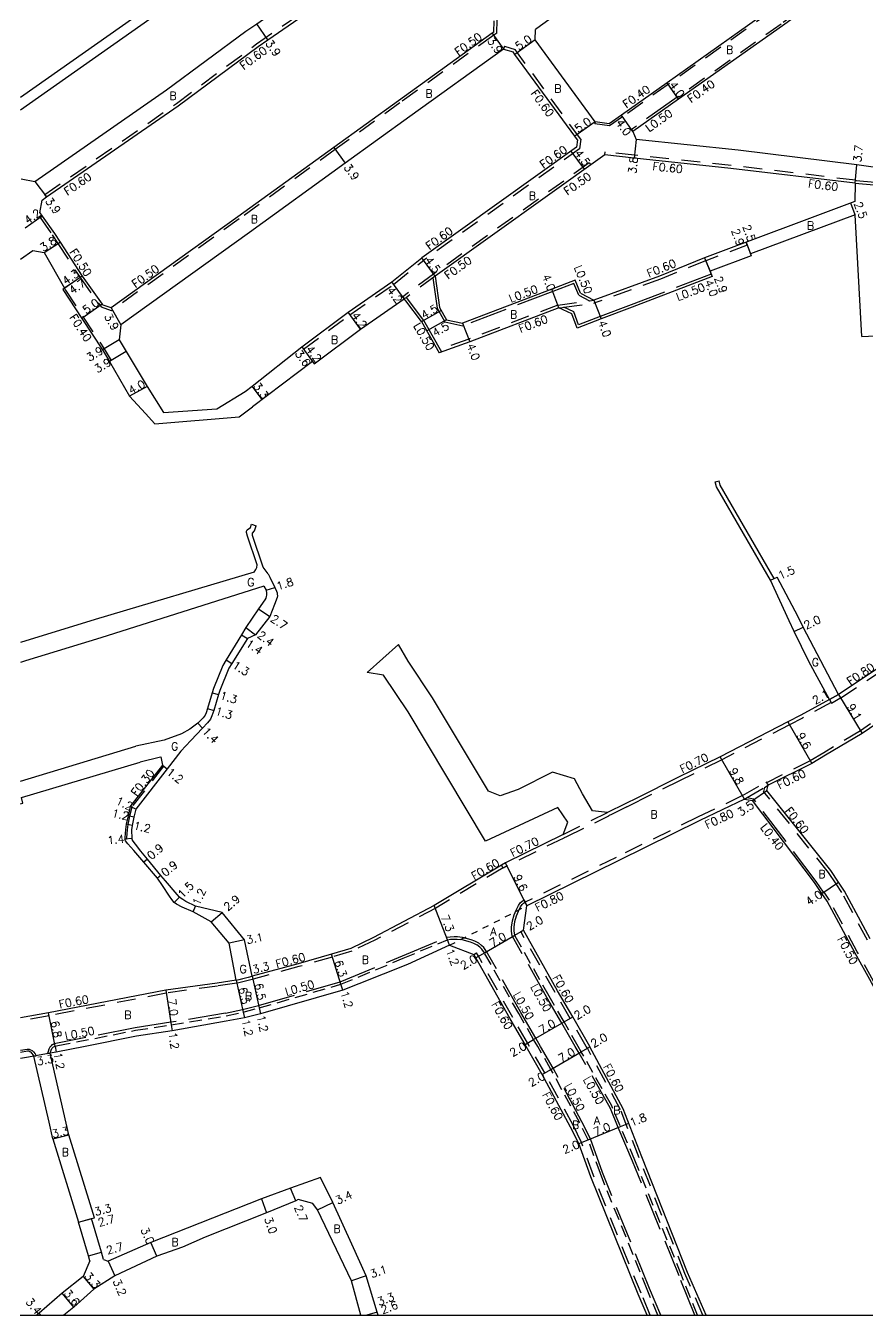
# Model space of a CAD drawing. Header units: metres. Extents: x -4002 to -3200, y -109800 to -109200.
# Drawn here: x -3481.7 to -3313.6, y -109800 to -109542.3 of the extents above; entities that cross this region are included whole.
import ezdxf

# ---------------------------------------------------------------- set-up
doc = ezdxf.new("R2010")
doc.units = ezdxf.units.M
doc.header["$LTSCALE"] = 2.5
for name, pattern in [('2213000', [1.5, 1, -0.5]), ('2232000', [2.5, 1.5, -1]), ('2233000', [4, 3, -1]), ('6301000', [1, 0.5, -0.5])]:
    doc.linetypes.add(name, pattern=pattern)
for name, color, linetype in [('2101000', 177, 'Continuous'), ('2101001', 1, 'Continuous'), ('2102000', 191, 'Continuous'), ('2102001', 191, 'Continuous'), ('2213000', 6, '2213000'), ('2232000', 4, '2232000'), ('2233000', 62, '2233000'), ('9201100', 215, 'Continuous'), ('9201500', 222, 'Continuous'), ('9202100', 82, 'Continuous'), ('9202200', 155, '6301000'), ('9203500', 155, 'Continuous'), ('999', 7, 'Continuous')]:
    doc.layers.add(name, color=color, linetype=linetype)
doc.styles.add('Dm_Anotation', font='txt.shx', dxfattribs={"bigfont": 'pscdm.shx'})

msp = doc.modelspace()

# ---------------------------------------------------------------- linework, layer by layer
at = {"layer": '2101000'}
for points in [[(-3339.73, -109513.47), (-3360.11, -109528.68), (-3378.86, -109542.28), (-3379.89, -109543.01)], [(-3479.86, -109573.38), (-3453.62, -109555.08), (-3437.72, -109543.37), (-3435.55, -109541.88), (-3418.36, -109529.82)], [(-3478.41, -109577.12), (-3477.53, -109576.51), (-3451.26, -109558.31), (-3435.25, -109546.41), (-3433.33, -109545.08), (-3416.07, -109533.1)], [(-3324.37, -109532.88), (-3332.92, -109539.03), (-3353.6, -109553.68), (-3362.73, -109560.15), (-3365.18, -109561.89)], [(-3317.17, -109532.62), (-3322.04, -109536.12), (-3330.58, -109542.27), (-3351.29, -109556.95), (-3360.42, -109563.42)], [(-3388.21, -109543.58), (-3388.16, -109541.28)], [(-3388.21, -109543.58), (-3388.51, -109543.76), (-3407.25, -109557.27), (-3420.16, -109566.6), (-3439.36, -109580.48), (-3464.65, -109598.69)], [(-3379.92, -109545.11), (-3379.89, -109543.01)], [(-3367.95, -109561.46), (-3379.92, -109545.11)], [(-3386.25, -109546.94), (-3404.98, -109560.44), (-3417.88, -109569.76), (-3437.01, -109583.59), (-3462.68, -109602.06)], [(-3386.25, -109546.94), (-3384.34, -109547.52)], [(-3371.47, -109565.11), (-3372.03, -109564.35), (-3383.98, -109548.02), (-3384.34, -109547.52)], [(-3365.18, -109561.89), (-3367.95, -109561.46)], [(-3360.42, -109563.42), (-3359.78, -109564.99)], [(-3371.67, -109566.56), (-3402.56, -109588.66)], [(-3371.47, -109565.11), (-3371.67, -109566.56)], [(-3305.2, -109571.34), (-3309.55, -109570.94), (-3315.68, -109570.08), (-3339.37, -109567.14), (-3359.78, -109564.99)], [(-3366.06, -109568.08), (-3399.94, -109592.32)], [(-3316.06, -109573.77), (-3340.86, -109570.79), (-3360.18, -109568.77), (-3366.06, -109568.08)], [(-3482.61, -109572.89), (-3479.86, -109573.38)], [(-3478.86, -109579.68), (-3478.41, -109577.12)], [(-3316.09, -109577.4), (-3346.11, -109588.68)], [(-3478.86, -109579.68), (-3478.41, -109580.33), (-3475.98, -109583.8), (-3474.86, -109585.53), (-3470.44, -109592.32), (-3466.43, -109597.9), (-3466.25, -109598.14)], [(-3316.03, -109580.05), (-3336.93, -109587.9), (-3336.79, -109588.28), (-3345.01, -109591.36)], [(-3478.04, -109587.6), (-3473.98, -109594.76), (-3474.31, -109594.99), (-3470.49, -109600.82), (-3466.39, -109607.07), (-3464.99, -109609.39), (-3460.95, -109616.3), (-3457.78, -109619.78)], [(-3443.53, -109618.88), (-3437.85, -109615.38), (-3436.48, -109614.35), (-3426.58, -109606.47), (-3417.31, -109599.55), (-3408.59, -109593.48), (-3402.56, -109588.66)], [(-3346.11, -109588.68), (-3355.13, -109592.34), (-3368.2, -109597.11)], [(-3399.94, -109592.32), (-3399.04, -109598.6)], [(-3370.87, -109595.74), (-3371.95, -109593.15), (-3376.62, -109594.93), (-3394.44, -109601.73)], [(-3345.01, -109591.36), (-3344.78, -109591.92), (-3344.59, -109592.38), (-3360.59, -109598.56), (-3366.8, -109600.86), (-3371.58, -109602.71), (-3372.65, -109599.85)], [(-3370.87, -109595.74), (-3368.2, -109597.11)], [(-3200, -109593.71), (-3203.24, -109594.62), (-3207.29, -109597.1), (-3213.87, -109601.18), (-3217.15, -109604.38), (-3217.62, -109604.85), (-3226.14, -109613.59), (-3229.24, -109616.77), (-3233.96, -109621.4), (-3236.05, -109622.59), (-3242.83, -109625.78), (-3271.86, -109645.13), (-3307.26, -109668.05), (-3311.63, -109670.84), (-3319.36, -109675.91), (-3326.4, -109662.5), (-3327.42, -109660.42), (-3331.58, -109652.47)], [(-3464.65, -109598.69), (-3466.25, -109598.14)], [(-3424.45, -109609.37), (-3424.09, -109609.85), (-3414.84, -109602.95), (-3406.09, -109596.86)], [(-3402.65, -109601.38), (-3405.8, -109597.25), (-3406.09, -109596.86)], [(-3375.19, -109598.67), (-3393.03, -109605.47), (-3399.14, -109607.65)], [(-3399.04, -109598.6), (-3397.68, -109601.05)], [(-3372.65, -109599.85), (-3375.19, -109598.67)], [(-3462.68, -109602.06), (-3463.06, -109605.04)], [(-3402.65, -109601.38), (-3399.14, -109607.65)], [(-3397.68, -109601.05), (-3394.44, -109601.73)], [(-3463.06, -109605.04), (-3461.64, -109607.4), (-3457.44, -109614.39), (-3454.2, -109619.55)], [(-3424.45, -109609.37), (-3436.39, -109618.43)], [(-3233.29, -109630.12), (-3237.84, -109633.15), (-3267.09, -109652.64), (-3288.19, -109666.28), (-3302.29, -109675.31), (-3314.66, -109683.71), (-3321.96, -109688.1), (-3324.71, -109689.71), (-3333.44, -109694.09)], [(-3436.09, -109651.47), (-3435.73, -109650.99), (-3435.56, -109650.57), (-3435.5, -109650.04), (-3437.39, -109644.33), (-3437.6, -109643.59), (-3437.64, -109643.27), (-3437.48, -109643.02), (-3436.84, -109642.55), (-3436.59, -109641.89)], [(-3433.27, -109651.81), (-3432.98, -109652.51)], [(-3332.21, -109652.76), (-3331.58, -109652.47)], [(-3434.14, -109654.3), (-3433.7, -109655.09), (-3433.61, -109655.66), (-3433.63, -109656.09), (-3433.69, -109656.38), (-3433.78, -109656.72), (-3433.96, -109656.99), (-3435.18, -109658.82), (-3437.73, -109662.55), (-3438.58, -109663.99), (-3441.65, -109669.04), (-3442.31, -109670.12), (-3444.19, -109674.71), (-3444.46, -109675.59), (-3445.41, -109678.75), (-3445.67, -109679.62), (-3445.89, -109680.1), (-3446.29, -109680.63), (-3447.34, -109681.66), (-3448.95, -109682.88), (-3450.57, -109683.83), (-3454.05, -109685.09)], [(-3432.98, -109652.51), (-3431.98, -109654.56), (-3431.64, -109655.29), (-3431.51, -109655.61), (-3431.47, -109655.88), (-3431.45, -109656.2), (-3431.51, -109656.56), (-3432.02, -109657.95), (-3432.96, -109660.35), (-3435.82, -109664), (-3437.42, -109664.77), (-3440.55, -109669.73), (-3441.14, -109670.7), (-3442.96, -109675.15), (-3443.21, -109675.97), (-3444.16, -109679.13), (-3444.5, -109680.23), (-3444.78, -109680.88), (-3445.37, -109681.6), (-3446.37, -109682.66), (-3448.74, -109685.16), (-3450.71, -109687.28)], [(-3321.18, -109676.95), (-3325.29, -109669.36), (-3328.21, -109663.35), (-3329.24, -109661.25), (-3332.94, -109653.09)], [(-3321.18, -109676.95), (-3326.88, -109680.04), (-3329.49, -109681.38), (-3343.01, -109688.37), (-3351.44, -109692.56), (-3359.54, -109696.58), (-3361.95, -109697.77), (-3365.52, -109699.55)], [(-3454.71, -109688.43), (-3454.4, -109690.08), (-3460.68, -109698.14), (-3460.82, -109698.36), (-3461.25, -109700.17), (-3461.63, -109701.87), (-3461.77, -109702.94), (-3461.91, -109704.49), (-3461.91, -109704.66), (-3461.89, -109704.85)], [(-3450.71, -109687.28), (-3453.45, -109690.82), (-3459.74, -109698.87), (-3460.08, -109700.43), (-3460.46, -109702.13), (-3460.56, -109702.97), (-3460.5, -109704.71)], [(-3333.67, -109695.16), (-3333.44, -109694.09)], [(-3313.04, -109724.77), (-3318.18, -109715.22), (-3319.34, -109713.48), (-3320.9, -109711.15), (-3333.67, -109695.16)], [(-3338.14, -109696.87), (-3347.07, -109701.1), (-3363.39, -109709.21), (-3381.59, -109718.17)], [(-3338.14, -109696.87), (-3336.56, -109697.14)], [(-3303.77, -109746.28), (-3306.7, -109743.16), (-3307.94, -109741.32), (-3310.29, -109737.65), (-3311.25, -109736.07), (-3312.8, -109733.51), (-3316.05, -109727.62), (-3321.61, -109717.28), (-3322.67, -109715.7), (-3324.13, -109713.52), (-3336.56, -109697.14)], [(-3374.38, -109703.92), (-3385.88, -109709.58), (-3386.65, -109710.05), (-3400.11, -109718.13), (-3412.24, -109724.51), (-3416.76, -109726.68), (-3420.64, -109727.86), (-3427.3, -109729.76), (-3436.46, -109732.23)], [(-3439.66, -109733.05), (-3441.05, -109725.64), (-3444.66, -109721.38), (-3448.28, -109719.37), (-3450.45, -109718.46), (-3451.6, -109717.83), (-3452.04, -109717.49), (-3452.5, -109716.89), (-3453.02, -109716.24), (-3454.39, -109714.13), (-3455.38, -109712.67), (-3458.09, -109709.42), (-3460.13, -109707.15), (-3461.3, -109705.82), (-3461.75, -109705.16), (-3461.84, -109704.99), (-3461.89, -109704.85)], [(-3436.46, -109732.23), (-3438.02, -109724.99), (-3442.44, -109719.52), (-3447.78, -109718.28), (-3449.75, -109717.3), (-3450.35, -109716.92), (-3450.65, -109716.71), (-3450.98, -109716.42), (-3451.44, -109715.89), (-3453.78, -109713.19), (-3454.69, -109712.1), (-3457.41, -109708.83), (-3458.73, -109707.24), (-3459.77, -109705.85), (-3460.23, -109705.23), (-3460.42, -109704.91), (-3460.5, -109704.71)], [(-3382.31, -109723.02), (-3381.59, -109718.17)], [(-3369.05, -109746.27), (-3372.46, -109740.38), (-3375.46, -109735.19), (-3382.31, -109723.02)], [(-3397.06, -109726.07), (-3405.48, -109729.9), (-3415.14, -109733.74), (-3418.38, -109735.01), (-3434.82, -109739.75), (-3438.01, -109740.57), (-3441.7, -109741.26)], [(-3397.06, -109726.07), (-3392.19, -109727.89)], [(-3381.76, -109746.27), (-3381.98, -109745.88), (-3384.94, -109740.77), (-3391.81, -109728.57), (-3392.19, -109727.89)], [(-3439.66, -109733.05), (-3443.45, -109733.62), (-3453.74, -109735.04), (-3477.17, -109739.56), (-3482.74, -109740.59)], [(-3441.7, -109741.26), (-3452.48, -109743.14), (-3459.59, -109744.25), (-3469.86, -109746.27)], [(-3469.86, -109746.27), (-3475.62, -109747.41), (-3476.81, -109747.62)], [(-3473.08, -109763.98), (-3476.81, -109747.62)], [(-3357.61, -109800), (-3359.37, -109795.81), (-3368.83, -109772.34), (-3371.23, -109765.69), (-3372.87, -109762.39), (-3378.52, -109751.87), (-3381.76, -109746.27)], [(-3362.35, -109758.72), (-3369, -109746.37), (-3369.05, -109746.27)], [(-3480.06, -109748.21), (-3481.15, -109748.41), (-3482.74, -109748.68)], [(-3476.3, -109764.72), (-3477.04, -109761.44), (-3480.06, -109748.21)], [(-3345.82, -109800), (-3349.49, -109791.44), (-3358.63, -109768.34), (-3362.35, -109758.72)], [(-3476.3, -109764.72), (-3471.18, -109781.38)], [(-3467.99, -109780.53), (-3473.08, -109763.98)], [(-3411.34, -109800), (-3411.5, -109799.41), (-3413.68, -109792.11), (-3416.58, -109785.81), (-3420.35, -109777.48), (-3422.86, -109772.46), (-3428.81, -109774.63), (-3434.64, -109776.74), (-3456.71, -109785.48), (-3465.22, -109789.21)], [(-3427.26, -109776.9), (-3427.78, -109777.12), (-3433.64, -109779.57), (-3445.84, -109784.43), (-3450.4, -109786.38), (-3455.5, -109788.23), (-3463.94, -109792.14), (-3468.11, -109794.78), (-3472.11, -109798.36), (-3474.12, -109800)], [(-3424.36, -109777.65), (-3427.26, -109776.9)], [(-3414.76, -109800), (-3416.61, -109793.12), (-3423.43, -109778.93), (-3424.36, -109777.65)], [(-3466.16, -109788.86), (-3466.59, -109787.4), (-3468.57, -109780.68), (-3467.99, -109780.53)], [(-3468.9, -109789.12), (-3469.18, -109788.15), (-3471.18, -109781.38)], [(-3466.16, -109788.86), (-3465.22, -109789.21)], [(-3468.9, -109789.12), (-3470.23, -109792.25)], [(-3470.23, -109792.25), (-3474.42, -109795.6), (-3479.03, -109799.61), (-3479.51, -109800)]]:
    msp.add_lwpolyline(points, dxfattribs=at)
at = {"layer": '2101000', "flags": 128}
for points in [[(-3332.94, -109653.09), (-3343.74, -109634.41), (-3344, -109633.44)], [(-3332.21, -109652.76), (-3343, -109634.11), (-3343.23, -109633.23)], [(-3433.27, -109651.81), (-3434.3, -109650.51), (-3436.39, -109644.17), (-3436.39, -109643.71), (-3436.02, -109643.23), (-3435.65, -109642.24)]]:
    msp.add_lwpolyline(points, dxfattribs=at)
at = {"layer": '2101001', "flags": 128}
for points in [[(-3344, -109633.44), (-3343.23, -109633.23)], [(-3436.59, -109641.89), (-3435.65, -109642.24)]]:
    msp.add_lwpolyline(points, dxfattribs=at)
at = {"layer": '2102000'}
for points in [[(-3412.47, -109507.1), (-3482.74, -109556.63)], [(-3411.28, -109508.79), (-3482.74, -109559.16)], [(-3316.06, -109573.77), (-3316.09, -109577.4)], [(-3314.73, -109604.42), (-3316.03, -109580.05)], [(-3482.74, -109588.91), (-3480.26, -109587.2), (-3478.04, -109587.6)], [(-3457.78, -109619.78), (-3455.91, -109621.82), (-3439.09, -109620.47), (-3436.39, -109618.43)], [(-3454.2, -109619.55), (-3443.53, -109618.88)], [(-3436.09, -109651.47), (-3467.84, -109660.98)], [(-3434.14, -109654.3), (-3466.73, -109664.61)], [(-3467.84, -109660.98), (-3482.74, -109665.57)], [(-3466.73, -109664.61), (-3481.75, -109669.24), (-3482.74, -109669.56)], [(-3365.52, -109699.55), (-3368.53, -109699.16), (-3370.5, -109695.79), (-3372.11, -109692.82), (-3376.46, -109691.46), (-3383.34, -109694.92), (-3386.95, -109696.22), (-3389.27, -109695.26), (-3400.43, -109676.62), (-3405.32, -109669.29), (-3407.28, -109665.98)], [(-3374.38, -109703.92), (-3373.41, -109701.43), (-3375.41, -109698.56), (-3389.89, -109705.28), (-3405.34, -109679.39), (-3410.22, -109672.06), (-3413.49, -109671.52)], [(-3454.05, -109685.09), (-3459.72, -109686.24)], [(-3482.74, -109693.29), (-3459.72, -109686.24)], [(-3454.71, -109688.43), (-3454.8, -109688.46), (-3458.85, -109689.49)], [(-3482.74, -109697.81), (-3482.28, -109697.66), (-3482.56, -109696.54), (-3458.85, -109689.49)]]:
    msp.add_lwpolyline(points, dxfattribs=at)
at = {"layer": '2102001'}
for points in [[(-3314.73, -109604.42), (-3310.77, -109604.16)], [(-3413.49, -109671.52), (-3407.28, -109665.98)]]:
    msp.add_lwpolyline(points, dxfattribs=at)
at = {"layer": '2213000'}
for points in [[(-3384.04, -109724.03), (-3384.16, -109723.2), (-3384.16, -109722.47), (-3383.99, -109721.29), (-3383.66, -109720.15), (-3383.28, -109719.23), (-3382.86, -109718.37), (-3382.54, -109717.89), (-3382.28, -109717.66), (-3381.95, -109717.46), (-3381.59, -109718.17)], [(-3371.36, -109746.27), (-3374.19, -109741.38), (-3377.17, -109736.22), (-3384.04, -109724.03)], [(-3441.67, -109740.15), (-3438.27, -109739.4), (-3435.08, -109738.58), (-3418.74, -109733.86), (-3406.29, -109728.66), (-3397.49, -109724.95), (-3396.86, -109724.86), (-3396.14, -109724.83), (-3395.51, -109724.84), (-3394.6, -109724.93), (-3392.94, -109725.37), (-3392.28, -109725.62), (-3391.57, -109725.95)], [(-3390.08, -109727.56), (-3390.58, -109726.86), (-3390.98, -109726.44), (-3391.57, -109725.95)], [(-3379.45, -109746.27), (-3380.25, -109744.88), (-3383.23, -109739.73), (-3390.08, -109727.56)], [(-3476.81, -109747.62), (-3476.76, -109747.4), (-3476.65, -109747.04), (-3476.49, -109746.72), (-3476.29, -109746.51), (-3476.15, -109746.39), (-3475.99, -109746.29), (-3475.85, -109746.23), (-3475.27, -109746.12), (-3459.79, -109743.06), (-3452.67, -109741.95), (-3441.67, -109740.15)], [(-3481.36, -109747.23), (-3482.74, -109747.47)], [(-3480.06, -109748.21), (-3480.18, -109748.01), (-3480.47, -109747.6), (-3480.63, -109747.44), (-3480.91, -109747.33), (-3481.11, -109747.25), (-3481.36, -109747.23)], [(-3355.42, -109800), (-3357.6, -109794.86), (-3366.93, -109771.7), (-3369.38, -109764.94), (-3371.05, -109761.54), (-3376.79, -109750.87), (-3379.45, -109746.27)], [(-3364.73, -109758.01), (-3370.73, -109747.37), (-3371.36, -109746.27)], [(-3347.52, -109800), (-3350.74, -109791.97), (-3360.02, -109769.03), (-3364.73, -109758.01)]]:
    msp.add_lwpolyline(points, dxfattribs=at)
at = {"layer": '2232000'}
for points in [[(-3477.53, -109576.51), (-3477.88, -109576.03), (-3451.61, -109557.82), (-3435.6, -109545.93), (-3416.42, -109532.61)], [(-3323.97, -109533.08), (-3332.69, -109539.35), (-3353.37, -109554.01), (-3362.5, -109560.48), (-3365.08, -109562.31)], [(-3317.4, -109532.29), (-3322.27, -109535.8), (-3330.81, -109541.94), (-3351.52, -109556.62)], [(-3387.62, -109543.77), (-3387.56, -109541.09)], [(-3387.62, -109543.77), (-3388.23, -109544.18), (-3406.96, -109557.67), (-3419.87, -109567), (-3439.07, -109580.88), (-3464.56, -109599.25)], [(-3386.07, -109546.36), (-3386.25, -109546.94)], [(-3386.07, -109546.36), (-3383.97, -109547.01)], [(-3370.85, -109564.95), (-3383.5, -109547.67), (-3383.97, -109547.01)], [(-3367.95, -109561.46), (-3368.01, -109561.86)], [(-3365.08, -109562.31), (-3368.01, -109561.86)], [(-3371.11, -109566.89), (-3402.21, -109589.15)], [(-3370.85, -109564.95), (-3371.11, -109566.89)], [(-3369.15, -109569.68), (-3400.23, -109591.91)], [(-3369.15, -109569.68), (-3368.86, -109570.08)], [(-3366.06, -109568.08), (-3365.99, -109567.49)], [(-3315.99, -109573.17), (-3340.8, -109570.19), (-3360.12, -109568.17), (-3365.99, -109567.49)], [(-3316.06, -109573.77), (-3309.92, -109574.31)], [(-3315.99, -109573.17), (-3315.85, -109573.18), (-3310.02, -109573.7), (-3309.86, -109573.72)], [(-3478.82, -109580.61), (-3478.41, -109580.33)], [(-3478.82, -109580.61), (-3476.4, -109584.08), (-3475.28, -109585.8), (-3470.86, -109592.6), (-3466.57, -109598.56)], [(-3337.59, -109586.12), (-3345.88, -109589.24)], [(-3337.59, -109586.12), (-3337.8, -109585.56)], [(-3426.58, -109606.47), (-3426.22, -109606.95), (-3416.95, -109600.04), (-3408.24, -109593.97), (-3402.21, -109589.15)], [(-3345.88, -109589.24), (-3345.9, -109589.24), (-3354.92, -109592.9), (-3368, -109597.67)], [(-3400.23, -109591.91), (-3406.37, -109596.44)], [(-3399.94, -109592.32), (-3405.67, -109596.58), (-3406.09, -109596.86)], [(-3473.98, -109594.76), (-3473.76, -109595.1), (-3466.05, -109606.86), (-3464.65, -109609.19), (-3464.99, -109609.39)], [(-3406.37, -109596.44), (-3406.09, -109596.86)], [(-3375.41, -109598.11), (-3393.23, -109604.91), (-3398.96, -109606.95)], [(-3375.41, -109598.11), (-3369.07, -109597.23), (-3368.2, -109597.11)], [(-3375.19, -109598.67), (-3374.85, -109598.64), (-3374.25, -109598.55), (-3368.25, -109597.72), (-3368, -109597.67)], [(-3464.56, -109599.25), (-3466.57, -109598.56)], [(-3318.92, -109676.58), (-3311.19, -109671.51), (-3306.83, -109668.72), (-3271.42, -109645.8), (-3242.44, -109626.48), (-3242.83, -109625.78)], [(-3233.63, -109629.62), (-3238.17, -109632.65), (-3244.36, -109636.77), (-3245.29, -109637.39), (-3267.42, -109652.14), (-3288.52, -109665.78), (-3302.62, -109674.81), (-3314.99, -109683.2), (-3322.27, -109687.59), (-3325, -109689.18), (-3333.75, -109693.57)], [(-3320.84, -109677.56), (-3326.55, -109680.66), (-3329.17, -109682.01), (-3342.69, -109688.99), (-3351.13, -109693.18), (-3359.23, -109697.2)], [(-3321.18, -109676.95), (-3319.36, -109675.91)], [(-3321.18, -109676.95), (-3320.84, -109677.56), (-3320.79, -109677.65)], [(-3320.79, -109677.65), (-3319.08, -109676.68), (-3318.92, -109676.58)], [(-3454.4, -109690.08), (-3454.16, -109690.27), (-3460.44, -109698.31), (-3460.54, -109698.48), (-3460.96, -109700.24), (-3461.33, -109701.92), (-3461.47, -109702.98), (-3461.61, -109704.5), (-3461.61, -109704.65), (-3461.59, -109704.81)], [(-3338.51, -109696.16), (-3333.85, -109693.4)], [(-3333.85, -109693.4), (-3333.44, -109694.09)], [(-3338.51, -109696.16), (-3347.42, -109700.38), (-3363.74, -109708.49), (-3381.95, -109717.46)], [(-3338.14, -109696.87), (-3337.61, -109696.56), (-3334.15, -109694.5), (-3333.44, -109694.09)], [(-3334.15, -109694.5), (-3334.32, -109695.31)], [(-3313.57, -109725.06), (-3318.69, -109715.53), (-3319.84, -109713.81), (-3321.38, -109711.51), (-3334.32, -109695.31)], [(-3361.63, -109698.4), (-3365.01, -109700.08), (-3365.21, -109700.18)], [(-3361.63, -109698.4), (-3359.23, -109697.2)], [(-3374.38, -109703.92), (-3365.52, -109699.55)], [(-3374.07, -109704.55), (-3373.62, -109704.32), (-3365.21, -109700.18)], [(-3461.89, -109704.85), (-3461.59, -109704.81)], [(-3374.07, -109704.55), (-3374.23, -109704.63), (-3385.54, -109710.2), (-3386.31, -109710.66), (-3386.65, -109710.05)], [(-3386.36, -109710.57), (-3399.81, -109718.65), (-3411.97, -109725.04), (-3416.55, -109727.24), (-3420.48, -109728.44), (-3427.14, -109730.33), (-3436.31, -109732.81)], [(-3310.82, -109735.81), (-3312.37, -109733.25), (-3315.61, -109727.38), (-3321.18, -109717.02), (-3322.25, -109715.42), (-3322.33, -109715.48), (-3322.67, -109715.7)], [(-3382.83, -109723.32), (-3382.31, -109723.02)], [(-3369.74, -109746.27), (-3372.98, -109740.68), (-3375.98, -109735.48), (-3382.83, -109723.32)], [(-3392.19, -109727.89), (-3391.67, -109727.59)], [(-3381.06, -109746.27), (-3381.46, -109745.58), (-3384.42, -109740.47), (-3391.29, -109728.27), (-3391.67, -109727.59)], [(-3439.66, -109733.05), (-3436.46, -109732.23)], [(-3439.57, -109733.65), (-3443.37, -109734.21), (-3453.65, -109735.63), (-3477.05, -109740.15), (-3482.74, -109741.2)], [(-3439.57, -109733.65), (-3439.4, -109733.6), (-3436.48, -109732.85), (-3436.31, -109732.81)], [(-3356.96, -109800), (-3358.81, -109795.59), (-3368.28, -109772.11), (-3370.67, -109765.47), (-3372.32, -109762.13), (-3378, -109751.58), (-3381.06, -109746.27)], [(-3362.89, -109758.97), (-3369.52, -109746.66), (-3369.74, -109746.27)], [(-3346.48, -109800), (-3350.04, -109791.67), (-3359.19, -109768.56), (-3362.89, -109758.97)]]:
    msp.add_lwpolyline(points, dxfattribs=at)
at = {"layer": '2233000'}
for points in [[(-3351.29, -109556.95), (-3351.58, -109556.54), (-3360.71, -109563.01)], [(-3360.71, -109563.01), (-3360.42, -109563.42)], [(-3400.4, -109592.66), (-3399.53, -109598.76)], [(-3344.78, -109591.92), (-3360.76, -109598.09), (-3366.98, -109600.39), (-3371.29, -109602.06), (-3372.26, -109599.48)], [(-3372.23, -109593.79), (-3376.44, -109595.4), (-3394.4, -109602.25)], [(-3371.26, -109596.1), (-3372.23, -109593.79)], [(-3402.23, -109601.1), (-3405.4, -109596.94), (-3405.67, -109596.58)], [(-3371.26, -109596.1), (-3369.07, -109597.23)], [(-3399.53, -109598.76), (-3398, -109601.49)], [(-3372.26, -109599.48), (-3374.25, -109598.55)], [(-3402.23, -109601.1), (-3398.66, -109607.48)], [(-3398, -109601.49), (-3394.4, -109602.25)], [(-3337.61, -109696.56), (-3336.34, -109696.78)], [(-3322.33, -109715.48), (-3323.8, -109713.29), (-3336.34, -109696.78)], [(-3371.94, -109746.27), (-3374.62, -109741.63), (-3377.61, -109736.47), (-3384.52, -109724.19), (-3384.66, -109723.23), (-3384.66, -109722.43), (-3384.48, -109721.19), (-3384.13, -109719.99), (-3383.74, -109719.02), (-3383.3, -109718.12), (-3382.92, -109717.56), (-3382.58, -109717.25), (-3382.17, -109717.01), (-3381.95, -109717.46)], [(-3441.78, -109739.66), (-3438.39, -109738.92), (-3435.21, -109738.09), (-3418.9, -109733.39), (-3406.48, -109728.2), (-3397.63, -109724.46), (-3396.9, -109724.36), (-3396.15, -109724.33), (-3395.48, -109724.34), (-3394.51, -109724.44), (-3392.79, -109724.89), (-3392.09, -109725.16), (-3391.25, -109725.57)], [(-3378.87, -109746.27), (-3379.82, -109744.63), (-3382.79, -109739.48), (-3389.66, -109727.29), (-3390.19, -109726.53), (-3390.64, -109726.08), (-3391.25, -109725.57)], [(-3441.78, -109739.66), (-3452.75, -109741.46), (-3459.87, -109742.57), (-3475.37, -109745.63), (-3476, -109745.75), (-3476.25, -109745.87), (-3476.46, -109745.99), (-3476.63, -109746.15), (-3476.75, -109746.27), (-3476.89, -109746.43), (-3477.12, -109746.85), (-3477.25, -109747.27), (-3477.34, -109747.72)], [(-3482.74, -109747.06), (-3481.43, -109746.83), (-3481.02, -109746.86), (-3480.76, -109746.95), (-3480.41, -109747.1), (-3480.16, -109747.33), (-3479.85, -109747.79), (-3479.63, -109748.13)], [(-3477.34, -109747.72), (-3476.81, -109747.62)], [(-3354.88, -109800), (-3357.13, -109794.67), (-3366.47, -109771.51), (-3368.91, -109764.76), (-3370.6, -109761.32), (-3376.35, -109750.63), (-3378.87, -109746.27)], [(-3364.91, -109758.7), (-3371.17, -109747.61), (-3371.94, -109746.27)], [(-3480.06, -109748.21), (-3479.63, -109748.13)], [(-3348.06, -109800), (-3351.2, -109792.16), (-3360.48, -109769.22), (-3363.35, -109762.51), (-3364.91, -109758.7)]]:
    msp.add_lwpolyline(points, dxfattribs=at)
at = {"layer": '9201100'}
for points in [[(-3433.33, -109545.08), (-3435.55, -109541.88)], [(-3388.51, -109543.76), (-3386.25, -109546.94)], [(-3379.92, -109545.11), (-3383.98, -109548.02)], [(-3351.29, -109556.95), (-3353.6, -109553.68)], [(-3367.95, -109561.46), (-3372.03, -109564.35)], [(-3360.42, -109563.42), (-3362.73, -109560.15)], [(-3420.16, -109566.6), (-3417.88, -109569.76)], [(-3370.12, -109570.98), (-3372.75, -109567.33)], [(-3359.78, -109564.99), (-3360.18, -109568.77)], [(-3316.06, -109573.77), (-3315.68, -109570.08)], [(-3479.86, -109573.38), (-3477.53, -109576.51)], [(-3316.03, -109580.05), (-3316.91, -109577.71)], [(-3478.41, -109580.33), (-3481.85, -109582.73)], [(-3478.04, -109587.6), (-3474.86, -109585.53)], [(-3337.8, -109585.56), (-3336.93, -109587.9)], [(-3337.8, -109585.56), (-3336.79, -109588.28)], [(-3399.94, -109592.32), (-3402.56, -109588.66)], [(-3346.11, -109588.68), (-3345.01, -109591.36)], [(-3346.11, -109588.68), (-3344.59, -109592.38)], [(-3470.44, -109592.32), (-3474.31, -109594.99)], [(-3470.44, -109592.32), (-3473.98, -109594.76)], [(-3406.09, -109596.86), (-3408.59, -109593.48)], [(-3375.19, -109598.67), (-3376.62, -109594.93)], [(-3466.43, -109597.9), (-3470.49, -109600.82)], [(-3368.2, -109597.11), (-3366.8, -109600.86)], [(-3464.65, -109598.69), (-3462.68, -109602.06)], [(-3414.84, -109602.95), (-3417.31, -109599.55)], [(-3402.65, -109601.38), (-3398.72, -109599.18)], [(-3397.68, -109601.05), (-3401.6, -109603.24)], [(-3394.44, -109601.73), (-3393.03, -109605.47)], [(-3463.06, -109605.04), (-3466.39, -109607.07)], [(-3461.64, -109607.4), (-3464.99, -109609.39)], [(-3426.58, -109606.47), (-3424.45, -109609.37)], [(-3426.58, -109606.47), (-3424.09, -109609.85)], [(-3457.44, -109614.39), (-3460.95, -109616.3)], [(-3434.5, -109616.99), (-3436.48, -109614.35)], [(-3332.94, -109653.09), (-3331.58, -109652.47)], [(-3433.7, -109655.09), (-3431.98, -109654.56)], [(-3435.18, -109658.82), (-3432.96, -109660.35)], [(-3437.73, -109662.55), (-3435.82, -109664)], [(-3328.21, -109663.35), (-3326.4, -109662.5)], [(-3438.58, -109663.99), (-3437.42, -109664.77)], [(-3441.65, -109669.04), (-3440.55, -109669.73)], [(-3444.46, -109675.59), (-3443.21, -109675.97)], [(-3319.36, -109675.91), (-3321.18, -109676.95)], [(-3319.36, -109675.91), (-3314.66, -109683.71)], [(-3445.41, -109678.75), (-3444.16, -109679.13)], [(-3447.34, -109681.66), (-3446.37, -109682.66)], [(-3329.49, -109681.38), (-3324.71, -109689.71)], [(-3338.14, -109696.87), (-3343.01, -109688.37)], [(-3454.4, -109690.08), (-3453.45, -109690.82)], [(-3336.56, -109697.14), (-3333.67, -109695.16)], [(-3459.74, -109698.87), (-3460.82, -109698.36)], [(-3460.08, -109700.43), (-3461.25, -109700.17)], [(-3460.46, -109702.13), (-3461.63, -109701.87)], [(-3460.5, -109704.71), (-3461.89, -109704.85)], [(-3457.41, -109708.83), (-3458.09, -109709.42)], [(-3381.59, -109718.17), (-3385.88, -109709.58)], [(-3454.69, -109712.1), (-3455.38, -109712.67)], [(-3322.67, -109715.7), (-3319.34, -109713.48)], [(-3450.98, -109716.42), (-3452.04, -109717.49)], [(-3448.28, -109719.37), (-3447.78, -109718.28)], [(-3397.49, -109724.95), (-3400.11, -109718.13)], [(-3444.66, -109721.38), (-3442.44, -109719.52)], [(-3390.08, -109727.56), (-3384.04, -109724.03)], [(-3384.04, -109724.03), (-3382.31, -109723.02)], [(-3438.02, -109724.99), (-3441.05, -109725.64)], [(-3397.06, -109726.07), (-3397.49, -109724.95)], [(-3418.74, -109733.86), (-3420.64, -109727.86)], [(-3391.81, -109728.57), (-3390.08, -109727.56)], [(-3439.66, -109733.05), (-3436.46, -109732.23)], [(-3436.46, -109732.23), (-3435.08, -109738.58)], [(-3439.66, -109733.05), (-3438.27, -109739.4)], [(-3418.38, -109735.01), (-3418.74, -109733.86)], [(-3453.74, -109735.04), (-3452.67, -109741.95)], [(-3475.85, -109746.23), (-3477.17, -109739.56)], [(-3438.27, -109739.4), (-3438.01, -109740.57)], [(-3435.08, -109738.58), (-3434.82, -109739.75)], [(-3452.67, -109741.95), (-3452.48, -109743.14)], [(-3380.25, -109744.88), (-3374.19, -109741.38)], [(-3374.19, -109741.38), (-3372.46, -109740.38)], [(-3381.98, -109745.88), (-3380.25, -109744.88)], [(-3476.81, -109747.62), (-3480.06, -109748.21)], [(-3475.85, -109746.23), (-3475.62, -109747.41)], [(-3376.79, -109750.87), (-3370.73, -109747.37)], [(-3370.73, -109747.37), (-3369, -109746.37)], [(-3378.52, -109751.87), (-3376.79, -109750.87)], [(-3369.38, -109764.94), (-3362.89, -109762.31)], [(-3362.89, -109762.31), (-3361.22, -109761.64)], [(-3476.3, -109764.72), (-3473.08, -109763.98)], [(-3371.23, -109765.69), (-3369.38, -109764.94)], [(-3427.78, -109777.12), (-3428.81, -109774.63)], [(-3434.64, -109776.74), (-3433.64, -109779.57)], [(-3423.43, -109778.93), (-3420.35, -109777.48)], [(-3471.18, -109781.38), (-3467.99, -109780.53)], [(-3471.18, -109781.38), (-3468.57, -109780.68)], [(-3455.5, -109788.23), (-3456.71, -109785.48)], [(-3469.18, -109788.15), (-3466.59, -109787.4)], [(-3465.22, -109789.21), (-3463.94, -109792.14)], [(-3470.23, -109792.25), (-3468.11, -109794.78)], [(-3413.68, -109792.11), (-3416.61, -109793.12)], [(-3472.11, -109798.36), (-3474.42, -109795.6)], [(-3478.71, -109800), (-3479.03, -109799.61)], [(-3411.5, -109799.41), (-3413.55, -109800)], [(-3411.5, -109799.41), (-3413.55, -109800)]]:
    msp.add_lwpolyline(points, dxfattribs=at)
at = {"layer": '9202200'}
for points in [[(-3321.18, -109676.95), (-3319.36, -109675.91)], [(-3397.06, -109726.07), (-3381.59, -109718.17)], [(-3439.66, -109733.05), (-3436.46, -109732.23)]]:
    msp.add_lwpolyline(points, dxfattribs=at)
at = {"layer": '999'}
msp.add_lwpolyline([(-4000, -109800), (-3200, -109800), (-3200, -109200), (-4000, -109200)], close=True, dxfattribs=at)

# ---------------------------------------------------------------- texts
at = {"layer": '9201500', "style": 'Dm_Anotation'}
for s, rotation, p in [('3.9', 304.782, (-3433.9, -109545.79)), ('3.9', 305.4234, (-3389.61, -109545.28)), ('5.0', 35.562, (-3383.22, -109547.27)), ('4.0', 305.3242, (-3353.25, -109554.08)), ('5.0', 35.3148, (-3371.35, -109563.75)), ('4.0', 305.3295, (-3363.93, -109561.66)), ('3.7', 84.1164, (-3314.83, -109569.62)), ('3.9', 305.8639, (-3418.26, -109570.59)), ('4.5', 305.8103, (-3372.16, -109567.73)), ('3.8', 83.8943, (-3359.79, -109571.93)), ('3.9', 306.7365, (-3477.9, -109577.35)), ('2.5', 291.0215, (-3316.29, -109577.84)), ('4.2', 34.9621, (-3481.31, -109582.04)), ('2.5', 290.2736, (-3338.57, -109582.4)), ('3.8', 33.0317, (-3478.21, -109587.5)), ('2.9', 290.2736, (-3340.8, -109583.19)), ('4.5', 306.4231, (-3402.06, -109589.15)), ('4.3', 34.546, (-3473.7, -109594.14)), ('4.7', 34.546, (-3472.36, -109596.04)), ('4.0', 290.8843, (-3378.58, -109592.3)), ('2.9', 292.3533, (-3344.24, -109592.74)), ('4.2', 306.4231, (-3409.64, -109595.19)), ('4.0', 292.3533, (-3346.16, -109593.44)), ('5.0', 35.7225, (-3469.62, -109599.98)), ('4.5', 30.1455, (-3402.14, -109600.99)), ('3.9', 300.2079, (-3466.08, -109600.39)), ('4.2', 306.002, (-3416.72, -109600.21)), ('4.5', 30.3641, (-3399.91, -109604.51)), ('4.0', 290.51, (-3367.41, -109601.51)), ('3.9', 31.3535, (-3468.96, -109609.44)), ('3.6', 306.4236, (-3428.02, -109607.83)), ('4.2', 306.4236, (-3425.83, -109606.92)), ('4.0', 290.6762, (-3393.63, -109606.13)), ('3.9', 30.6781, (-3467.4, -109611.74)), ('4.0', 28.6564, (-3460.64, -109616.02)), ('3.3', 306.9081, (-3436.37, -109614.33)), ('1.5', 24.425, (-3331, -109653.01)), ('1.8', 17.1534, (-3431.35, -109655.09)), ('2.7', 325.4825, (-3432.97, -109661.15)), ('2.0', 25.1119, (-3325.82, -109662.96)), ('1.4', 326.1145, (-3437.9, -109666.15)), ('2.4', 322.7306, (-3435.6, -109664.36)), ('1.3', 327.8857, (-3440.57, -109670.5)), ('1.3', 343.2185, (-3443.03, -109676.82)), ('2.1', 29.6896, (-3324, -109677.99)), ('9.1', 301.0705, (-3317.75, -109678.39)), ('1.3', 343.2111, (-3443.97, -109679.92)), ('1.4', 314.2944, (-3446.57, -109683.43)), ('9.6', 299.8401, (-3327.81, -109684.11)), ('1.2', 322.3254, (-3453.72, -109691.76)), ('9.8', 299.8046, (-3341.28, -109691.18)), ('1.2', 334.7888, (-3463.87, -109697.73)), ('3.5', 34.4836, (-3338.86, -109700.36)), ('1.2', 347.4862, (-3464.62, -109700.36)), ('1.2', 347.5023, (-3460.29, -109702.86)), ('1.4', 5.549, (-3465.33, -109705.89)), ('0.9', 40.5476, (-3456.62, -109709.06)), ('0.9', 39.7589, (-3453.83, -109712.44)), ('1.5', 45.1004, (-3450.39, -109716.76)), ('9.6', 296.517, (-3384.36, -109712.4)), ('1.2', 65.7719, (-3447.03, -109718.26)), ('2.9', 40.0844, (-3441.34, -109719.28)), ('4.0', 33.7604, (-3325.24, -109718.22)), ('7.3', 290.9911, (-3398.82, -109720.34)), ('2.0', 30.2663, (-3381.14, -109723.18)), ('3.1', 12.0512, (-3437.47, -109725.83)), ('7.0', 30.2663, (-3388.49, -109726.51)), ('1.2', 290.9911, (-3397.81, -109727.13)), ('3.3', 14.4751, (-3436.22, -109731.76)), ('6.3', 287.616, (-3420.08, -109729.31)), ('2.0', 30.2663, (-3394.3, -109730.99)), ('6.5', 282.3426, (-3439.21, -109734.64)), ('6.5', 282.3426, (-3436.01, -109733.82)), ('7.0', 278.8255, (-3453.35, -109736.9)), ('1.2', 287.616, (-3418.85, -109735.52)), ('2.0', 30.0217, (-3371.59, -109740.97)), ('6.8', 281.1195, (-3476.72, -109741.31)), ('1.2', 282.3426, (-3438.58, -109741.05)), ('1.2', 282.3426, (-3435.54, -109740.22)), ('7.0', 30.0217, (-3378.66, -109743.85)), ('1.2', 278.8255, (-3453.18, -109743.58)), ('2.0', 30.0224, (-3368.3, -109746.59)), ('1.2', 281.1195, (-3476.14, -109747.65)), ('2.0', 30.0217, (-3384.48, -109748.4)), ('7.0', 30.0224, (-3374.76, -109749.54)), ('3.3', 10.3081, (-3479.37, -109750.07)), ('2.0', 30.0224, (-3380.75, -109754.41)), ('1.8', 22.0586, (-3360.68, -109762.33)), ('3.3', 12.8484, (-3476.27, -109764.61)), ('7.0', 22.0586, (-3367.91, -109764.22)), ('2.0', 22.0586, (-3374.09, -109767.76)), ('3.4', 25.1959, (-3419.38, -109777.9)), ('3.3', 14.8854, (-3467.75, -109780.15)), ('2.7', 292.5327, (-3428.11, -109778.4)), ('2.7', 14.8854, (-3467.06, -109782.29)), ('3.0', 289.4798, (-3434.09, -109780.69)), ('3.0', 293.6525, (-3458.79, -109782.87)), ('2.7', 16.1114, (-3465.36, -109787.88)), ('3.3', 309.9783, (-3470.12, -109792.22)), ('3.1', 19.0051, (-3412.61, -109792.59)), ('3.2', 293.6249, (-3464.35, -109793.2)), ('3.4', 309.4348, (-3481.81, -109797.37)), ('3.6', 309.9112, (-3474.21, -109795.69)), ('3.3', 20.4625, (-3411.13, -109798.14)), ('2.6', 20.4625, (-3410.41, -109799.77))]:
    msp.add_text(s, height=1.6, rotation=rotation, dxfattribs=at).set_placement(p)
at = {"layer": '9202100', "style": 'Dm_Anotation'}
for s, p in [('B', (-3341.82, -109547.89)), ('B', (-3376.14, -109555.65)), ('B', (-3453, -109557.08)), ('B', (-3401.87, -109556.63)), ('B', (-3381.23, -109577.06)), ('B', (-3436.76, -109581.72)), ('B', (-3325.68, -109583.03)), ('B', (-3384.96, -109600.78)), ('B', (-3420.75, -109605.83)), ('G', (-3437.47, -109654.3)), ('G', (-3324.72, -109670.3)), ('G', (-3452.66, -109687.11)), ('B', (-3356.93, -109700.7)), ('B', (-3323.39, -109712.62)), ('A', (-3388.91, -109724.1)), ('B', (-3414.58, -109729.76)), ('G', (-3439, -109731.61)), ('B', (-3437.92, -109737.03)), ('B', (-3462.02, -109740.78)), ('A', (-3368.23, -109761.91)), ('B', (-3364.37, -109759.84)), ('B', (-3372.59, -109762.78)), ('B', (-3474.5, -109768.22)), ('B', (-3420.24, -109783.53)), ('B', (-3452.63, -109786.19))]:
    msp.add_text(s, height=1.6, dxfattribs=at).set_placement(p)
at = {"layer": '9203500', "style": 'Dm_Anotation'}
for s, rotation, p in [('F0.50', 35.7173, (-3395.29, -109548.36)), ('F0.60', 36.6045, (-3438.18, -109551.17)), ('F0.40', 35.3248, (-3361.73, -109558.84)), ('F0.40', 35.3248, (-3348.8, -109557.77)), ('F0.60', 306.2007, (-3380.91, -109555.81)), ('L0.50', 35.3248, (-3357.21, -109563.6)), ('F0.60', 35.4273, (-3378.29, -109570.9)), ('F0.60', 354.0397, (-3356.56, -109571.13)), ('F0.60', 34.7186, (-3473.36, -109576.28)), ('F0.50', 35.111, (-3373.5, -109576.23)), ('F0.60', 353.1522, (-3325.51, -109574.58)), ('F0.60', 36.0368, (-3401.08, -109587.18)), ('F0.50', 303.022, (-3473.03, -109587.51)), ('F0.50', 35.7685, (-3459.78, -109594.75)), ('F0.50', 36.0368, (-3397.32, -109593.06)), ('L0.50', 292.5916, (-3372.23, -109590.55)), ('F0.60', 22.069, (-3357.21, -109592.62)), ('L0.50', 20.8795, (-3384.81, -109597.66)), ('L0.50', 21.1046, (-3351.42, -109597.3)), ('F0.40', 303.2676, (-3473.07, -109600.58)), ('F0.60', 20.8794, (-3382.88, -109603.68)), ('L0.50', 300.1618, (-3404.35, -109602.21)), ('F0.80', 33.2863, (-3317.02, -109674.17)), ('F0.70', 26.4036, (-3350.55, -109691.7)), ('F0.30', 52.0384, (-3459.56, -109696.44)), ('F0.60', 26.6145, (-3331.11, -109694.94)), ('F0.60', 308.6235, (-3330.19, -109699.22)), ('F0.80', 25.3374, (-3345.56, -109702.83)), ('L0.40', 307.202, (-3335.06, -109702.5)), ('F0.70', 26.2159, (-3384.44, -109708.46)), ('F0.60', 30.9943, (-3392.07, -109713.12)), ('F0.80', 26.2133, (-3379.48, -109719.38)), ('F0.50', 298.2356, (-3319.67, -109724.81)), ('F0.60', 15.0883, (-3431.52, -109730.63)), ('F0.60', 299.385, (-3376.53, -109732.53)), ('L0.50', 16.0906, (-3429.64, -109736.18)), ('L0.50', 299.385, (-3380.94, -109734.35)), ('F0.60', 10.9308, (-3474.93, -109738.71)), ('F0.60', 299.385, (-3388.73, -109737.86)), ('L0.50', 299.385, (-3384.42, -109735.93)), ('L0.50', 11.164, (-3473.69, -109745.01)), ('F0.60', 298.2914, (-3366.46, -109750.3)), ('L0.50', 299.4181, (-3370.41, -109752.86)), ('F0.60', 298.273, (-3378.59, -109755.93)), ('L0.50', 298.2787, (-3374.18, -109754.17))]:
    msp.add_text(s, height=1.6, rotation=rotation, dxfattribs=at).set_placement(p)

doc.saveas('drawing.dxf')
